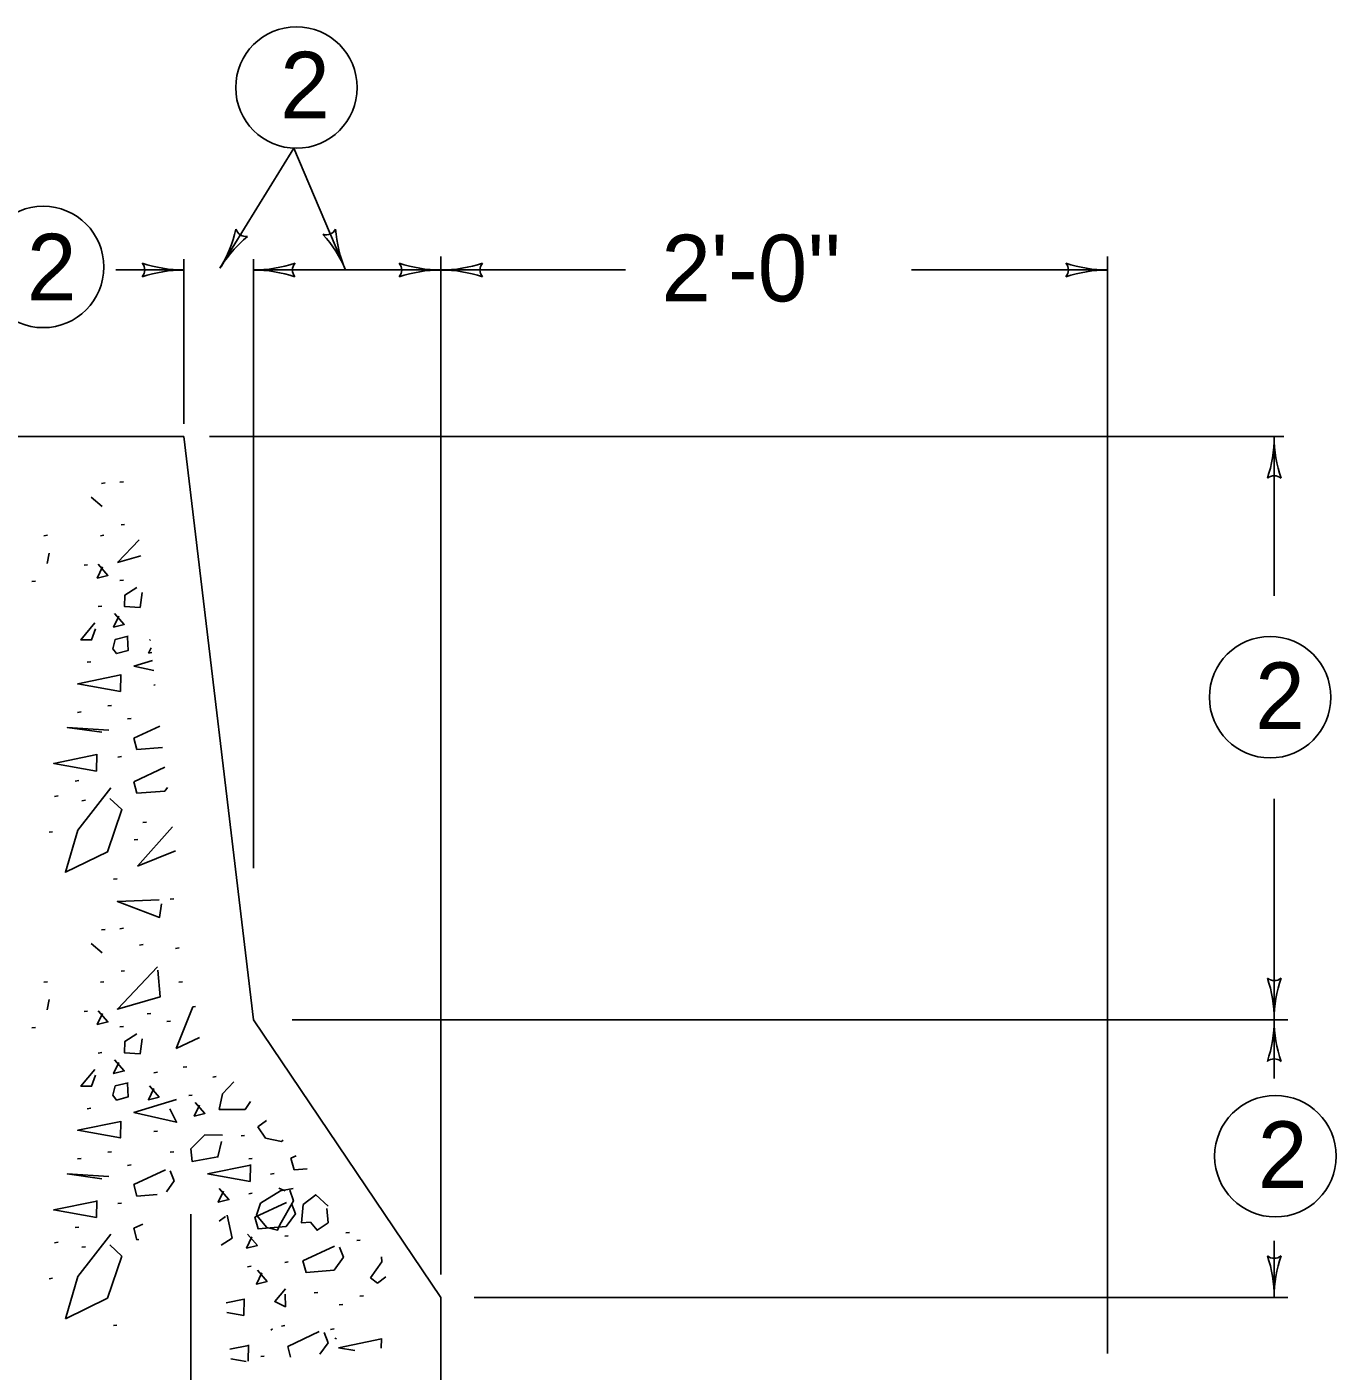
# Model space of a CAD drawing. Extents: x 1007 to 1035.5, y 1000.5 to 1021.5.
# Drawn here: x 1009.539 to 1013.466, y 1002.838 to 1006.872 of the extents above; entities that cross this region are included whole.
import ezdxf

# ---------------------------------------------------------------- set-up
doc = ezdxf.new("R2010")
doc.units = 0
doc.layers.add('Level 1', color=7, linetype='Continuous')

msp = doc.modelspace()

# ---------------------------------------------------------------- linework, layer by layer
at = {"layer": 'Level 1'}
for p, q in [((1010.3394, 1006.5075), (1010.1178, 1006.1473)), ((1010.3394, 1006.5075), (1010.4948, 1006.1422)), ((1010.0097, 1005.6803), (1010.0097, 1006.175)), ((1010.218, 1004.3471), (1010.218, 1006.175)), ((1010.7805, 1003.128), (1010.7805, 1006.1829)), ((1012.7805, 1002.8907), (1012.7805, 1006.1829)), ((1009.8051, 1006.1422), (1010.0097, 1006.1422)), ((1010.218, 1006.1422), (1010.7805, 1006.1422)), ((1010.7805, 1006.1422), (1011.334, 1006.1422)), ((1012.1922, 1006.1422), (1012.7805, 1006.1422)), ((1009.1347, 1005.6422), (1010.0097, 1005.6422)), ((1010.0097, 1005.6422), (1010.218, 1003.8922)), ((1010.0862, 1005.6422), (1013.3098, 1005.6422)), ((1013.2805, 1005.6422), (1013.2805, 1005.1644)), ((1013.2805, 1004.5549), (1013.2805, 1003.8922)), ((1010.218, 1003.8922), (1010.7805, 1003.0588)), ((1010.3343, 1003.8922), (1013.3217, 1003.8922)), ((1013.2805, 1003.8922), (1013.2805, 1003.7158)), ((1010.0305, 1002.3088), (1010.0305, 1003.3088)), ((1013.2805, 1003.229), (1013.2805, 1003.0588)), ((1010.7805, 1003.0588), (1010.7805, 1002.8088)), ((1010.8804, 1003.0588), (1013.3217, 1003.0588))]:
    msp.add_line(p, q, dxfattribs=at)
for points in [[(1009.773, 1005.5031), (1009.7623, 1005.5018)], [(1009.8287, 1005.5063), (1009.8179, 1005.505)], [(1009.7649, 1005.4323), (1009.7316, 1005.4603)], [(1009.8319, 1005.3788), (1009.8213, 1005.3774)], [(1009.6005, 1005.346), (1009.5898, 1005.3447)], [(1009.7698, 1005.346), (1009.7591, 1005.3447)], [(1009.8753, 1005.3328), (1009.8103, 1005.2642)], [(1009.5999, 1005.2615), (1009.6053, 1005.2923)], [(1009.8103, 1005.2642), (1009.8808, 1005.284)], [(1009.7207, 1005.2577), (1009.71, 1005.2563)], [(1009.7657, 1005.251), (1009.7497, 1005.2177), (1009.7817, 1005.2257), (1009.7523, 1005.259)], [(1009.5645, 1005.2086), (1009.5538, 1005.2073)], [(1009.8287, 1005.2118), (1009.8179, 1005.2105)], [(1009.8689, 1005.1895), (1009.8329, 1005.1668), (1009.8316, 1005.1322), (1009.8783, 1005.1295), (1009.8849, 1005.1748)], [(1009.7632, 1005.1333), (1009.7525, 1005.1319)], [(1009.7423, 1005.0828), (1009.7009, 1005.0322), (1009.7329, 1005.0322), (1009.7449, 1005.0655)], [(1009.8148, 1005.1038), (1009.7988, 1005.0704), (1009.8308, 1005.0784), (1009.8014, 1005.1118)], [(1009.8423, 1005.0428), (1009.8036, 1005.0335), (1009.7969, 1005.0055), (1009.8076, 1004.9908), (1009.8423, 1005.0002), (1009.8409, 1005.0402)], [(1009.9114, 1005.0083), (1009.9034, 1004.9918)], [(1009.909, 1005.0298), (1009.9061, 1005.0332)], [(1009.7304, 1004.9664), (1009.7198, 1004.9651)], [(1009.9157, 1004.9704), (1009.8596, 1004.9535)], [(1009.9034, 1004.9918), (1009.913, 1004.9942)], [(1009.8205, 1004.9268), (1009.6912, 1004.9001), (1009.8192, 1004.8774), (1009.8205, 1004.9281)], [(1009.8596, 1004.9535), (1009.919, 1004.9398)], [(1009.9238, 1004.8968), (1009.9194, 1004.8963)], [(1009.701, 1004.8158), (1009.6903, 1004.8145)], [(1009.7927, 1004.8355), (1009.7819, 1004.8342)], [(1009.8515, 1004.7963), (1009.8408, 1004.7949)], [(1009.7849, 1004.7614), (1009.6595, 1004.7694), (1009.7636, 1004.7548)], [(1009.9374, 1004.7736), (1009.8596, 1004.7374)], [(1009.8596, 1004.7374), (1009.8689, 1004.7028)], [(1009.7486, 1004.6879), (1009.6192, 1004.6612), (1009.7473, 1004.6385), (1009.7486, 1004.6893)], [(1009.8221, 1004.6817), (1009.8114, 1004.6803)], [(1009.8689, 1004.7028), (1009.945, 1004.7088)], [(1009.9526, 1004.6498), (1009.8596, 1004.6065)], [(1009.6944, 1004.6097), (1009.6838, 1004.6083)], [(1009.8596, 1004.6065), (1009.8689, 1004.5718)], [(1009.6323, 1004.5639), (1009.6216, 1004.5626)], [(1009.7903, 1004.5881), (1009.6916, 1004.4613), (1009.6542, 1004.3347), (1009.7809, 1004.396), (1009.8236, 1004.5228), (1009.7876, 1004.5561)], [(1009.8689, 1004.5718), (1009.9529, 1004.5785)], [(1009.9529, 1004.5785), (1009.9604, 1004.5888)], [(1009.7141, 1004.5508), (1009.7034, 1004.5495)], [(1009.8973, 1004.4853), (1009.8867, 1004.484)], [(1009.6159, 1004.4559), (1009.6053, 1004.4546)], [(1009.8712, 1004.433), (1009.8605, 1004.4317)], [(1009.9755, 1004.4709), (1009.8703, 1004.3533)], [(1009.8703, 1004.3533), (1009.9848, 1004.3991)], [(1009.809, 1004.3152), (1009.7983, 1004.3138)], [(1009.9356, 1004.2525), (1009.8103, 1004.2472), (1009.9369, 1004.1992), (1009.9423, 1004.2405)], [(1009.9792, 1004.2549), (1009.9685, 1004.2536)], [(1009.773, 1004.1633), (1009.7623, 1004.162)], [(1009.8287, 1004.1666), (1009.8179, 1004.1653)], [(1009.7649, 1004.0925), (1009.7316, 1004.1205)], [(1009.8875, 1004.1175), (1009.8768, 1004.1162)], [(1009.9955, 1004.1077), (1009.9848, 1004.1063)], [(1009.9303, 1004.0512), (1009.8103, 1003.9244), (1009.9383, 1003.9605), (1009.9316, 1004.0405)], [(1009.8319, 1004.039), (1009.8213, 1004.0377)], [(1009.6005, 1004.0063), (1009.5898, 1004.0049)], [(1009.7698, 1004.0063), (1009.7591, 1004.0049)], [(1010.0053, 1004.0063), (1009.9947, 1004.0049)], [(1009.5999, 1003.9218), (1009.6053, 1003.9525)], [(1009.7207, 1003.9179), (1009.71, 1003.9166)], [(1009.7657, 1003.9113), (1009.7497, 1003.8779), (1009.7817, 1003.8859), (1009.7523, 1003.9193)], [(1009.9104, 1003.9113), (1009.8998, 1003.91)], [(1010.0369, 1003.9311), (1009.9863, 1003.8058)], [(1010.0447, 1003.9318), (1010.0369, 1003.9311)], [(1009.5645, 1003.8688), (1009.5538, 1003.8675)], [(1009.8287, 1003.8721), (1009.8179, 1003.8708)], [(1009.9693, 1003.8884), (1009.9587, 1003.8871)], [(1009.8689, 1003.8498), (1009.8329, 1003.8271), (1009.8316, 1003.7924), (1009.8783, 1003.7898), (1009.8849, 1003.8351)], [(1009.9863, 1003.8058), (1010.0567, 1003.8384)], [(1009.7632, 1003.7935), (1009.7525, 1003.7922)], [(1009.8148, 1003.764), (1009.7988, 1003.7307), (1009.8308, 1003.7387), (1009.8014, 1003.772)], [(1010.0184, 1003.751), (1010.0078, 1003.7497)], [(1009.7423, 1003.7431), (1009.7009, 1003.6924), (1009.7329, 1003.6924), (1009.7449, 1003.7258)], [(1009.9301, 1003.7347), (1009.9194, 1003.7333)], [(1010.1068, 1003.7215), (1010.0961, 1003.7202)], [(1009.8423, 1003.7031), (1009.8036, 1003.6938), (1009.7969, 1003.6658), (1009.8076, 1003.6511), (1009.8423, 1003.6604), (1009.8409, 1003.7004)], [(1009.9194, 1003.6854), (1009.9034, 1003.6521), (1009.9354, 1003.6601), (1009.9061, 1003.6934)], [(1010.125, 1003.6698), (1010.1157, 1003.6231)], [(1010.1591, 1003.7063), (1010.125, 1003.6698)], [(1009.7304, 1003.6267), (1009.7198, 1003.6253)], [(1009.9876, 1003.6524), (1009.8596, 1003.6138), (1009.9876, 1003.5844), (1009.9676, 1003.6244)], [(1010.0348, 1003.6659), (1010.0241, 1003.6646)], [(1010.0569, 1003.6363), (1010.0409, 1003.603), (1010.0729, 1003.611), (1010.0436, 1003.6443)], [(1010.193, 1003.6231), (1010.2093, 1003.6467)], [(1009.8205, 1003.587), (1009.6912, 1003.5603), (1009.8192, 1003.5377), (1009.8205, 1003.5883)], [(1010.1157, 1003.6231), (1010.193, 1003.6231)], [(1010.257, 1003.5898), (1010.2317, 1003.5711)], [(1010.2572, 1003.5898), (1010.257, 1003.5898)], [(1009.9301, 1003.5579), (1009.9194, 1003.5566)], [(1010.125, 1003.5458), (1010.0729, 1003.5471), (1010.0303, 1003.5043), (1010.0343, 1003.467), (1010.1117, 1003.4803), (1010.1223, 1003.527)], [(1010.2317, 1003.5711), (1010.2543, 1003.5364)], [(1010.1918, 1003.5448), (1010.1812, 1003.5435)], [(1010.2543, 1003.5364), (1010.3023, 1003.527)], [(1010.3023, 1003.527), (1010.3073, 1003.5303)], [(1009.701, 1003.4761), (1009.6903, 1003.4748)], [(1009.7927, 1003.4958), (1009.7819, 1003.4944)], [(1009.9792, 1003.4958), (1009.9685, 1003.4944)], [(1010.2148, 1003.4761), (1010.2041, 1003.4748)], [(1010.3466, 1003.4836), (1010.3308, 1003.4763)], [(1010.3308, 1003.4763), (1010.3402, 1003.4416)], [(1009.7849, 1003.4217), (1009.6595, 1003.4297), (1009.7636, 1003.415)], [(1009.8515, 1003.4565), (1009.8408, 1003.4552)], [(1009.9543, 1003.4417), (1009.8596, 1003.3977)], [(1009.9809, 1003.4083), (1009.9689, 1003.439)], [(1010.2099, 1003.4561), (1010.0806, 1003.4294)], [(1010.0806, 1003.4294), (1010.2086, 1003.4068)], [(1010.2086, 1003.4068), (1010.2099, 1003.4574)], [(1010.2803, 1003.4303), (1010.2696, 1003.429)], [(1010.3402, 1003.4416), (1010.3793, 1003.4448)], [(1009.8596, 1003.3977), (1009.8689, 1003.363)], [(1009.9576, 1003.3762), (1009.9809, 1003.4083)], [(1010.1288, 1003.3778), (1010.1128, 1003.3445), (1010.1449, 1003.3525), (1010.1155, 1003.3858)], [(1010.337, 1003.3857), (1010.2997, 1003.379), (1010.2397, 1003.3417), (1010.2277, 1003.3057), (1010.2583, 1003.2683), (1010.2903, 1003.2603), (1010.297, 1003.2763), (1010.3383, 1003.3483), (1010.3277, 1003.3803)], [(1010.2943, 1003.387), (1010.313, 1003.379)], [(1009.7486, 1003.3482), (1009.6192, 1003.3214), (1009.7473, 1003.2988), (1009.7486, 1003.3495)], [(1009.8689, 1003.363), (1009.9293, 1003.3678)], [(1010.2148, 1003.3714), (1010.2041, 1003.3701)], [(1010.4423, 1003.3323), (1010.405, 1003.367), (1010.3677, 1003.3377), (1010.3623, 1003.283), (1010.389, 1003.2843), (1010.409, 1003.2603), (1010.4423, 1003.283), (1010.4383, 1003.3257)], [(1009.8221, 1003.3419), (1009.8114, 1003.3406)], [(1010.1543, 1003.2363), (1010.1397, 1003.3057)], [(1010.3175, 1003.3435), (1010.2228, 1003.2995), (1010.2322, 1003.2648), (1010.3162, 1003.2715), (1010.3442, 1003.3102), (1010.3322, 1003.3408)], [(1009.6944, 1003.2699), (1009.6838, 1003.2686)], [(1009.8862, 1003.2792), (1009.8596, 1003.2668)], [(1009.8596, 1003.2668), (1009.8689, 1003.2321)], [(1010.1343, 1003.3017), (1010.1157, 1003.2879)], [(1009.6323, 1003.2242), (1009.6216, 1003.2228)], [(1009.7903, 1003.2483), (1009.6916, 1003.1216)], [(1009.8689, 1003.2321), (1009.8742, 1003.2325)], [(1010.1217, 1003.2157), (1010.1543, 1003.2363)], [(1010.2139, 1003.2404), (1010.1979, 1003.2071), (1010.23, 1003.2151), (1010.2006, 1003.2484)], [(1010.3228, 1003.2438), (1010.3121, 1003.2424)], [(1010.506, 1003.2536), (1010.4953, 1003.2523)], [(1010.5388, 1003.2307), (1010.5281, 1003.2293)], [(1009.7141, 1003.2111), (1009.7034, 1003.2098)], [(1009.7809, 1003.0563), (1009.8236, 1003.183)], [(1009.8236, 1003.183), (1009.7876, 1003.2163)], [(1010.4615, 1003.2127), (1010.3668, 1003.1686), (1010.3762, 1003.1339), (1010.4602, 1003.1406), (1010.4882, 1003.1793), (1010.4762, 1003.21)], [(1010.2115, 1003.1522), (1010.2008, 1003.1508)], [(1010.3228, 1003.1653), (1010.3121, 1003.1639)], [(1010.6038, 1003.1657), (1010.5691, 1003.1176)], [(1010.602, 1003.1803), (1010.6038, 1003.1657)], [(1009.6159, 1003.1162), (1009.6053, 1003.1148)], [(1009.6916, 1003.1216), (1009.6542, 1002.9949)], [(1010.2434, 1003.1324), (1010.2274, 1003.0991), (1010.2594, 1003.1071), (1010.2301, 1003.1404)], [(1010.5691, 1003.1176), (1010.5904, 1003.1016)], [(1010.5904, 1003.1016), (1010.6158, 1003.1208)], [(1010.3143, 1003.0843), (1010.2823, 1003.0469), (1010.3143, 1003.0309), (1010.313, 1003.0683)], [(1010.4111, 1003.0736), (1010.4004, 1003.0723)], [(1010.5486, 1003.0638), (1010.5379, 1003.0624)], [(1009.6542, 1002.9949), (1009.7809, 1003.0563)], [(1010.1903, 1003.0536), (1010.1361, 1003.0424)], [(1010.189, 1003.0043), (1010.1903, 1003.0549)], [(1010.4864, 1003.0376), (1010.4757, 1003.0363)], [(1010.1385, 1003.0133), (1010.189, 1003.0043)], [(1009.8081, 1002.9753), (1009.7983, 1002.9741)], [(1010.2757, 1002.9648), (1010.2703, 1002.9608)], [(1010.3129, 1002.9741), (1010.3023, 1002.9728)], [(1010.4157, 1002.9561), (1010.321, 1002.912)], [(1010.4423, 1002.9227), (1010.4303, 1002.9534)], [(1010.4602, 1002.9643), (1010.4495, 1002.9629)], [(1010.2034, 1002.9148), (1010.1477, 1002.9034)], [(1010.2021, 1002.8671), (1010.2034, 1002.9162)], [(1010.321, 1002.912), (1010.3297, 1002.8798)], [(1010.4176, 1002.8886), (1010.4423, 1002.9227)], [(1010.4677, 1002.9341), (1010.4623, 1002.9368)], [(1010.6027, 1002.9345), (1010.4733, 1002.9078)], [(1010.4733, 1002.9078), (1010.5228, 1002.8991)], [(1010.6018, 1002.907), (1010.6027, 1002.9358)], [(1010.1501, 1002.8748), (1010.1966, 1002.8665)], [(1010.2508, 1002.8825), (1010.2401, 1002.8812)]]:
    msp.add_lwpolyline(points, dxfattribs=at)
for centre in [(1010.3473, 1006.6896), (1009.5874, 1006.1513), (1013.2682, 1004.86), (1013.284, 1003.4827)]:
    msp.add_circle(centre, 0.1822, dxfattribs=at)
for centre, radius, start, end in [((1009.7851, 1006.3521), 0.3906, 328.3895, 347.0583), ((1010.1956, 1006.2738), 0.0312, 197.1641, 279.2808), ((1010.4367, 1006.2789), 0.0312, 251.8089, 333.9256), ((1010.1353, 1005.9893), 0.3906, 23.0343, 41.7031), ((1010.8542, 1006.295), 0.3906, 184.3815, 203.0282), ((1010.4504, 1005.9426), 0.3906, 129.7367, 148.3834), ((1009.8611, 1006.1422), 0.0312, 318.7746, 40.8913), ((1010.0097, 1005.7515), 0.3906, 90, 108.6688), ((1010.0097, 1006.5328), 0.3906, 251.3472, 269.9939), ((1010.0097, 1005.7515), 0.3906, 89.9878, 90), ((1009.7851, 1006.3521), 0.3906, 328.3773, 328.3895), ((1010.218, 1006.5328), 0.3906, 269.9878, 270), ((1010.218, 1006.5328), 0.3906, 270, 288.6688), ((1010.218, 1005.7515), 0.3906, 71.3472, 89.9939), ((1010.3665, 1006.1421), 0.0312, 138.7746, 220.8913), ((1010.1353, 1005.9893), 0.3906, 23.0221, 23.0343), ((1010.632, 1006.1422), 0.0312, 318.7746, 40.8913), ((1010.7805, 1005.7515), 0.3906, 90, 108.6688), ((1010.7805, 1006.5328), 0.3906, 251.3472, 269.9939), ((1010.7805, 1006.5328), 0.3906, 269.9878, 270), ((1010.7805, 1006.5328), 0.3906, 270, 288.6688), ((1010.7805, 1005.7515), 0.3906, 89.9878, 90), ((1010.7805, 1005.7515), 0.3906, 71.3472, 89.9939), ((1010.929, 1006.1421), 0.0312, 138.7746, 220.8913), ((1012.632, 1006.1422), 0.0312, 318.7746, 40.8913), ((1012.7805, 1005.7515), 0.3906, 90, 108.6688), ((1012.7805, 1006.5328), 0.3906, 251.3472, 269.9939), ((1012.7805, 1005.7515), 0.3906, 89.9878, 90), ((1012.8899, 1005.6422), 0.3906, 341.3472, 359.9939), ((1013.6711, 1005.6422), 0.3906, 179.9878, 180), ((1013.6711, 1005.6422), 0.3906, 180, 198.6688), ((1013.2805, 1005.4936), 0.0312, 48.7746, 130.8913), ((1013.2805, 1004.0407), 0.0312, 228.7746, 310.8913), ((1012.8899, 1003.8922), 0.3906, 0, 18.6688), ((1013.6711, 1003.8922), 0.3906, 161.3472, 179.9939), ((1012.8899, 1003.8922), 0.3906, 341.3472, 359.9939), ((1013.6711, 1003.8922), 0.3906, 179.9878, 180), ((1012.8899, 1003.8922), 0.3906, 359.9878, 0), ((1013.6711, 1003.8922), 0.3906, 180, 198.6688), ((1013.2805, 1003.7436), 0.0312, 48.7746, 130.8913), ((1013.2805, 1003.2074), 0.0312, 228.7746, 310.8913), ((1012.8899, 1003.0588), 0.3906, 0, 18.6688), ((1013.6711, 1003.0588), 0.3906, 161.3472, 179.9939), ((1012.8899, 1003.0588), 0.3906, 359.9878, 0)]:
    msp.add_arc(centre, radius, start, end, dxfattribs=at)

# ---------------------------------------------------------------- texts
for s, p in [('2', (1010.2986, 1006.597)), ('2', (1009.5387, 1006.0508)), ("2'-0''", (1011.4421, 1006.048)), ('2', (1013.2235, 1004.7644)), ('2', (1013.2314, 1003.3872))]:
    msp.add_text(s, height=0.2, dxfattribs=at).set_placement(p)

doc.saveas('drawing.dxf')
